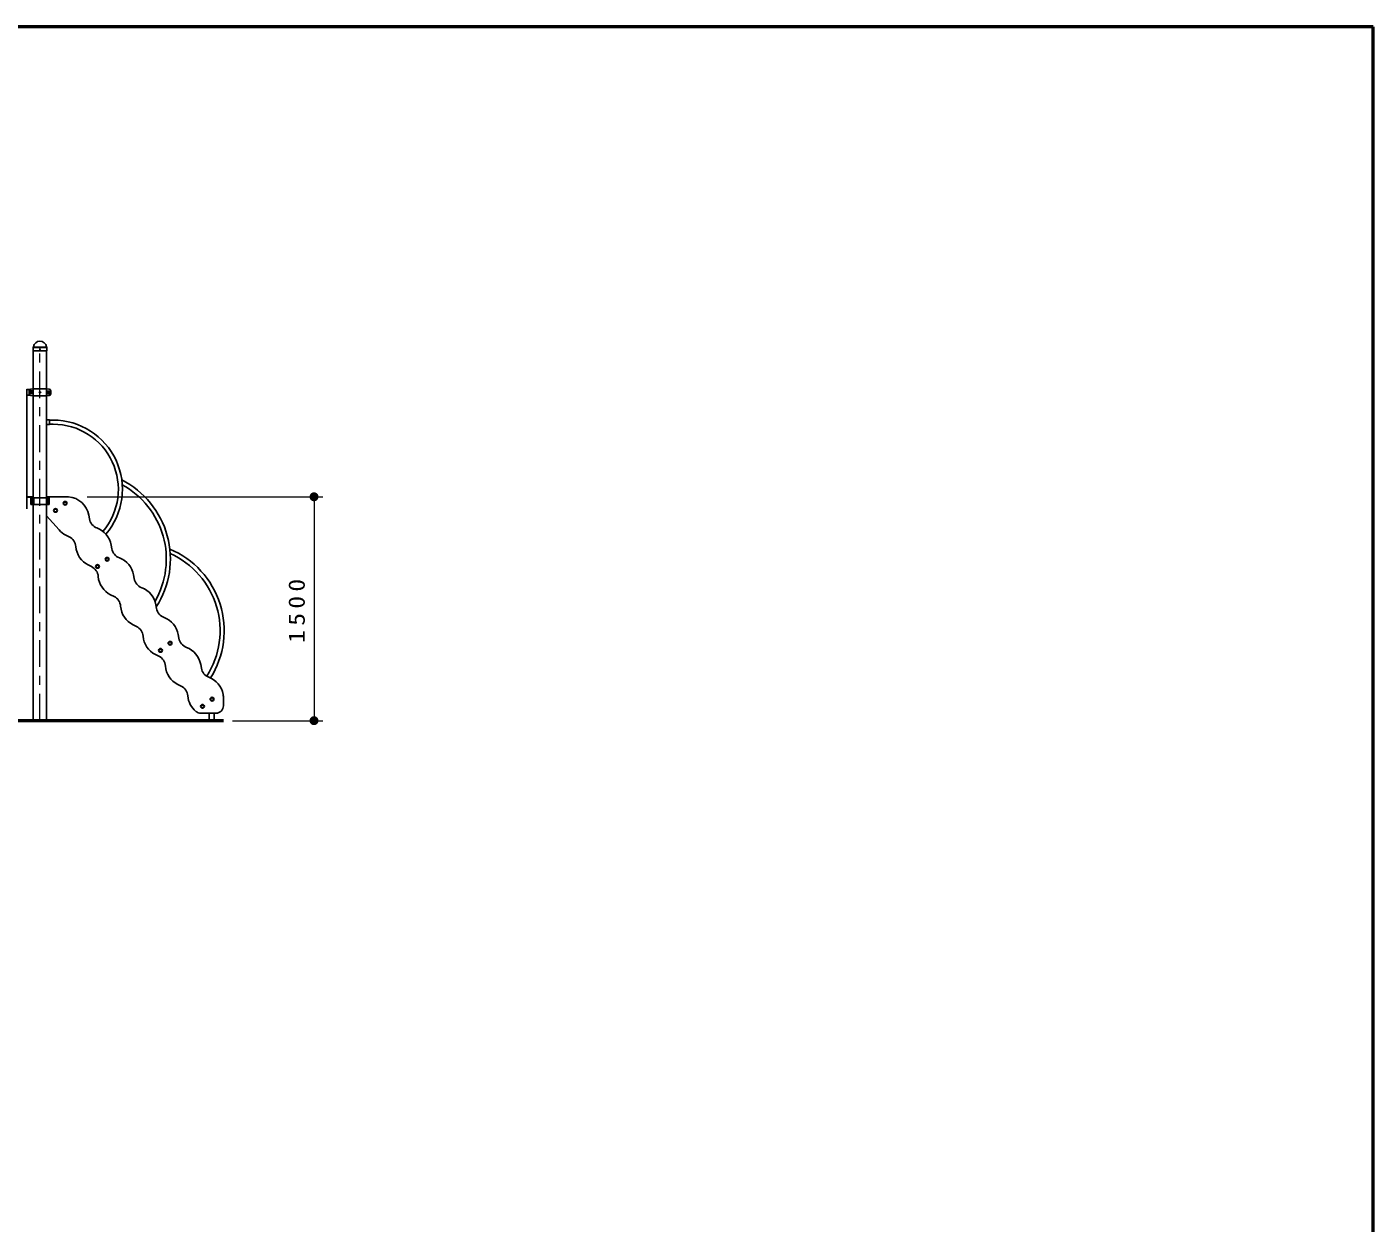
# Model space of a CAD drawing. Units: millimetres on the paper, scale 1:60. Extents: x -385 to 0, y -594 to 267.
# Drawn here: x -150.3 to 0, y -163.6 to -30 of the extents above; entities that cross this region are included whole.
import ezdxf

# ---------------------------------------------------------------- set-up
doc = ezdxf.new("R2010")
doc.units = ezdxf.units.MM
doc.linetypes.add('USER1', pattern=[4.5, 2.5, -2])
doc.linetypes.add('USER2', pattern=[6, 3, -1, 1, -1])
doc.layers.add('1_60', color=7, linetype='Continuous', lineweight=25)
doc.layers.add('NAKAMURA図枠', color=7, linetype='Continuous', lineweight=13)
doc.styles.add('ＭＳ ゴシック', font='')
doc.styles.get('ＭＳ ゴシック').set_extended_font_data('MS Gothic')

# ---------------------------------------------------------------- blocks, each defined once
blk = doc.blocks.new('filled_dot')
at = {"color": 0, "linetype": 'Continuous', "lineweight": -2, "const_width": 1.25}
blk.add_lwpolyline([(-0.625, 0, 1), (0.625, 0, 1)], format="xyb", close=True, dxfattribs=at)

msp = doc.modelspace()

# ---------------------------------------------------------------- linework, layer by layer
at = {"layer": '1_60'}
for p, q in [((-149.612, -66.143), (-149.606, -65.813)), ((-149.585, -65.765), (-149.567, -65.746)), ((-148.091, -65.765), (-148.11, -65.746)), ((-148.064, -66.143), (-148.071, -65.813)), ((-149.604, -66.152), (-149.612, -66.143)), ((-149.604, -66.152), (-148.072, -66.152)), ((-149.581, -107.468), (-149.581, -66.152)), ((-148.096, -107.468), (-148.096, -66.152)), ((-148.064, -66.143), (-148.072, -66.152)), ((-147.778, -73.868), (-148.096, -73.868)), ((-147.778, -74.401), (-148.096, -74.401)), ((-147.778, -73.868), (-147.778, -74.401)), ((-147.362, -73.908), (-147.778, -73.908)), ((-147.362, -74.361), (-147.778, -74.361)), ((-149.581, -82.468), (-150.296, -82.468)), ((-149.581, -82.507), (-150.296, -82.507)), ((-149.868, -82.568), (-149.868, -83.318)), ((-149.868, -82.568), (-147.808, -82.568)), ((-149.739, -82.568), (-149.739, -83.318)), ((-149.69, -82.568), (-149.69, -83.318)), ((-149.534, -82.568), (-149.534, -83.318)), ((-145.656, -82.468), (-148.096, -82.468)), ((-146.372, -82.468), (-148.096, -82.468)), ((-147.946, -82.568), (-147.946, -83.318)), ((-147.808, -82.568), (-147.808, -83.318)), ((-149.868, -83.318), (-147.808, -83.318)), ((-148.096, -84.613), (-146.708, -86.171)), ((-143.322, -84.936), (-143.395, -84.526)), ((-145.573, -86.935), (-145.947, -86.751)), ((-140.822, -88.269), (-140.895, -87.859)), ((-143.073, -90.269), (-143.447, -90.084)), ((-138.322, -91.603), (-138.395, -91.193)), ((-140.573, -93.602), (-140.947, -93.418)), ((-135.822, -94.936), (-135.895, -94.526)), ((-138.073, -96.935), (-138.447, -96.751)), ((-133.322, -98.27), (-133.395, -97.859)), ((-135.573, -100.269), (-135.947, -100.085)), ((-130.822, -101.603), (-130.894, -101.193)), ((-133.073, -103.602), (-133.447, -103.418)), ((-128.35, -105.802), (-128.35, -105.031)), ((-129.184, -106.635), (-130.893, -106.635)), ((-129.946, -107.468), (-129.946, -106.635)), ((-129.38, -107.468), (-129.38, -106.635))]:
    msp.add_line(p, q, dxfattribs=at)
at = {"layer": '1_60', "lineweight": 13}
for p, q in [((-149.583, -65.793), (-148.094, -65.793)), ((-149.553, -65.735), (-148.126, -65.735)), ((-147.83, -82.468), (-147.547, -82.468)), ((-146.213, -82.468), (-146.497, -82.468)), ((-143.567, -82.468), (-117.242, -82.468)), ((-118.242, -82.468), (-118.242, -107.468)), ((-127.351, -107.468), (-117.242, -107.468))]:
    msp.add_line(p, q, dxfattribs=at)
at = {"layer": '1_60', "linetype": 'USER1', "lineweight": 13}
msp.add_line((-149.58, -65.802), (-148.097, -65.802), dxfattribs=at)
at = {"layer": '1_60', "linetype": 'USER2', "lineweight": 13}
msp.add_line((-148.838, -107.468), (-148.838, -65.802), dxfattribs=at)
at = {"layer": '1_60', "color": 4}
msp.add_line((-150.296, -83.802), (-150.296, -70.451), dxfattribs=at)
at = {"layer": '1_60', "color": 2}
for p, q in [((-150.13, -70.472), (-150.296, -70.485)), ((-149.605, -70.427), (-150.13, -70.472)), ((-148.071, -70.427), (-149.605, -70.427)), ((-148.071, -70.427), (-147.808, -70.45)), ((-150.13, -71.131), (-150.296, -71.118)), ((-149.605, -71.177), (-150.13, -71.131)), ((-148.071, -71.177), (-149.605, -71.177)), ((-148.071, -71.177), (-147.808, -71.154))]:
    msp.add_line(p, q, dxfattribs=at)
at = {"layer": '1_60', "color": 2, "lineweight": 13}
for p, q in [((-149.642, -70.647), (-149.95, -70.647)), ((-149.95, -70.956), (-149.95, -70.647)), ((-149.642, -70.956), (-149.95, -70.956)), ((-148.034, -70.647), (-147.726, -70.647)), ((-148.034, -70.956), (-147.726, -70.956)), ((-147.726, -70.956), (-147.726, -70.647))]:
    msp.add_line(p, q, dxfattribs=at)
at = {"layer": '1_60', "lineweight": 50}
msp.add_line((-128.351, -107.468), (-340.507, -107.468), dxfattribs=at)
at = {"layer": '1_60'}
for centre, radius in [((-148.838, -66.018), 0.05), ((-147.103, -83.993), 0.208), ((-146.036, -83.193), 0.208), ((-142.415, -90.243), 0.208), ((-141.349, -89.443), 0.208), ((-134.317, -98.818), 0.208), ((-135.384, -99.618), 0.208), ((-129.63, -105.068), 0.208), ((-130.696, -105.868), 0.208)]:
    msp.add_circle(centre, radius, dxfattribs=at)
at = {"layer": '1_60', "color": 2, "lineweight": 13}
for centre, radius in [((-149.796, -70.802), 0.154), ((-149.796, -70.802), 0.0833), ((-148.838, -70.802), 0.0833), ((-147.88, -70.802), 0.154), ((-147.88, -70.802), 0.0833)]:
    msp.add_circle(centre, radius, dxfattribs=at)
at = {"layer": '1_60', "lineweight": 13}
for centre in [(-147.103, -83.993), (-146.036, -83.193), (-142.415, -90.243), (-141.349, -89.443), (-134.317, -98.818), (-135.384, -99.618), (-129.63, -105.068), (-130.696, -105.868)]:
    msp.add_circle(centre, 0.142, dxfattribs=at)
at = {"layer": '1_60'}
for centre, radius, start, end in [((-149.536, -65.814), 0.07, 135, 178.99605), ((-149.6, -65.713), 0.0467, 315, 353.3676), ((-148.838, -65.802), 0.72, 90, 173.3676), ((-148.838, -65.802), 0.72, 6.6324, 90), ((-148.077, -65.713), 0.0467, 186.6324, 225), ((-148.141, -65.814), 0.07, 1.00395, 45), ((-147.362, -81.635), 7.727, 319.59389, 90), ((-147.362, -81.635), 7.274, 319.78598, 90), ((-144.173, -89.42), 9.893, 327.25471, 63.16398), ((-144.173, -89.42), 9.44, 330.01625, 61.38785), ((-145.857, -84.96), 2.5, 10, 85.39926), ((-142.009, -84.705), 1.333, 190, 249.42056), ((-144.841, -84.509), 2.5, 221.68267, 243.73979), ((-146.163, -88.131), 1.333, 4.31923, 63.7398), ((-143.357, -88.293), 2.5, 10, 69.42056), ((-142.341, -87.842), 2.5, 184.31923, 243.73979), ((-139.509, -88.038), 1.333, 190, 249.42056), ((-138.168, -97.426), 9.893, 327.80995, 67.25516), ((-140.857, -91.627), 2.5, 10, 69.42056), ((-138.168, -97.426), 9.44, 327.44918, 65.79848), ((-143.663, -91.464), 1.333, 4.31923, 63.7398), ((-139.841, -91.176), 2.5, 184.31923, 243.73979), ((-137.009, -91.371), 1.333, 190, 249.42056), ((-138.357, -94.96), 2.5, 10, 69.42056), ((-141.163, -94.798), 1.333, 4.31923, 63.7398), ((-137.341, -94.509), 2.5, 184.31923, 243.73979), ((-134.509, -94.705), 1.333, 190, 249.42056), ((-135.857, -98.294), 2.5, 10, 69.42056), ((-138.663, -98.131), 1.333, 4.31923, 63.7398), ((-134.841, -97.843), 2.5, 184.31923, 243.73979), ((-132.009, -98.038), 1.333, 190, 249.42056), ((-136.163, -101.465), 1.333, 4.31923, 63.7398), ((-133.357, -101.627), 2.5, 10, 69.42056), ((-132.341, -101.176), 2.5, 184.31923, 243.73979), ((-129.509, -101.372), 1.333, 190, 249.42056), ((-133.663, -104.798), 1.333, 4.31923, 63.7398), ((-130.856, -104.96), 2.5, 9.82779, 69.42056), ((-129.841, -104.509), 2.5, 184.31923, 230.84364), ((-131.262, -105.031), 2.912, 0, 9.82779), ((-130.893, -105.802), 0.833, 230.84364, 270), ((-129.184, -105.802), 0.833, 270, 0)]:
    msp.add_arc(centre, radius, start, end, dxfattribs=at)
at = {"layer": '1_60', "color": 2}
for centre, radius, start, end in [((-149.213, -70.802), 0.833, 163.80375, 196.19625), ((-149.853, -70.616), 0.167, 95, 163.80375), ((-147.823, -70.616), 0.167, 16.19625, 85), ((-148.463, -70.802), 0.833, 343.80375, 16.19625), ((-149.853, -70.987), 0.167, 196.19625, 265), ((-147.823, -70.987), 0.167, 275, 343.80375)]:
    msp.add_arc(centre, radius, start, end, dxfattribs=at)
at = {"layer": '1_60', "color": 2, "lineweight": 13}
for centre, start, end in [((-151.776, -70.802), 355.87048, 4.12952), ((-145.9, -70.802), 175.87048, 184.12952)]:
    msp.add_arc(centre, 2.139, start, end, dxfattribs=at)
at = {"layer": 'NAKAMURA図枠', "lineweight": 50}
for p, q in [((0, -30), (-385, -30)), ((0, -297), (0, -30))]:
    msp.add_line(p, q, dxfattribs=at)

# ---------------------------------------------------------------- block references
at = {"layer": '1_60', "lineweight": 13, "xscale": 0.4, "yscale": 0.4}
for p, rotation in [((-118.242, -82.468), 270), ((-118.242, -107.468), 90)]:
    msp.add_blockref('filled_dot', p, dxfattribs=dict(at, rotation=rotation))

# ---------------------------------------------------------------- texts
at = {"layer": '1_60', "insert": (-119.242, -94.968), "char_height": 1.833, "attachment_point": 8, "rotation": 90, "style": 'ＭＳ ゴシック'}
msp.add_mtext('\\T1.33;\\W1.15;1500', dxfattribs=at)

doc.saveas('drawing.dxf')
